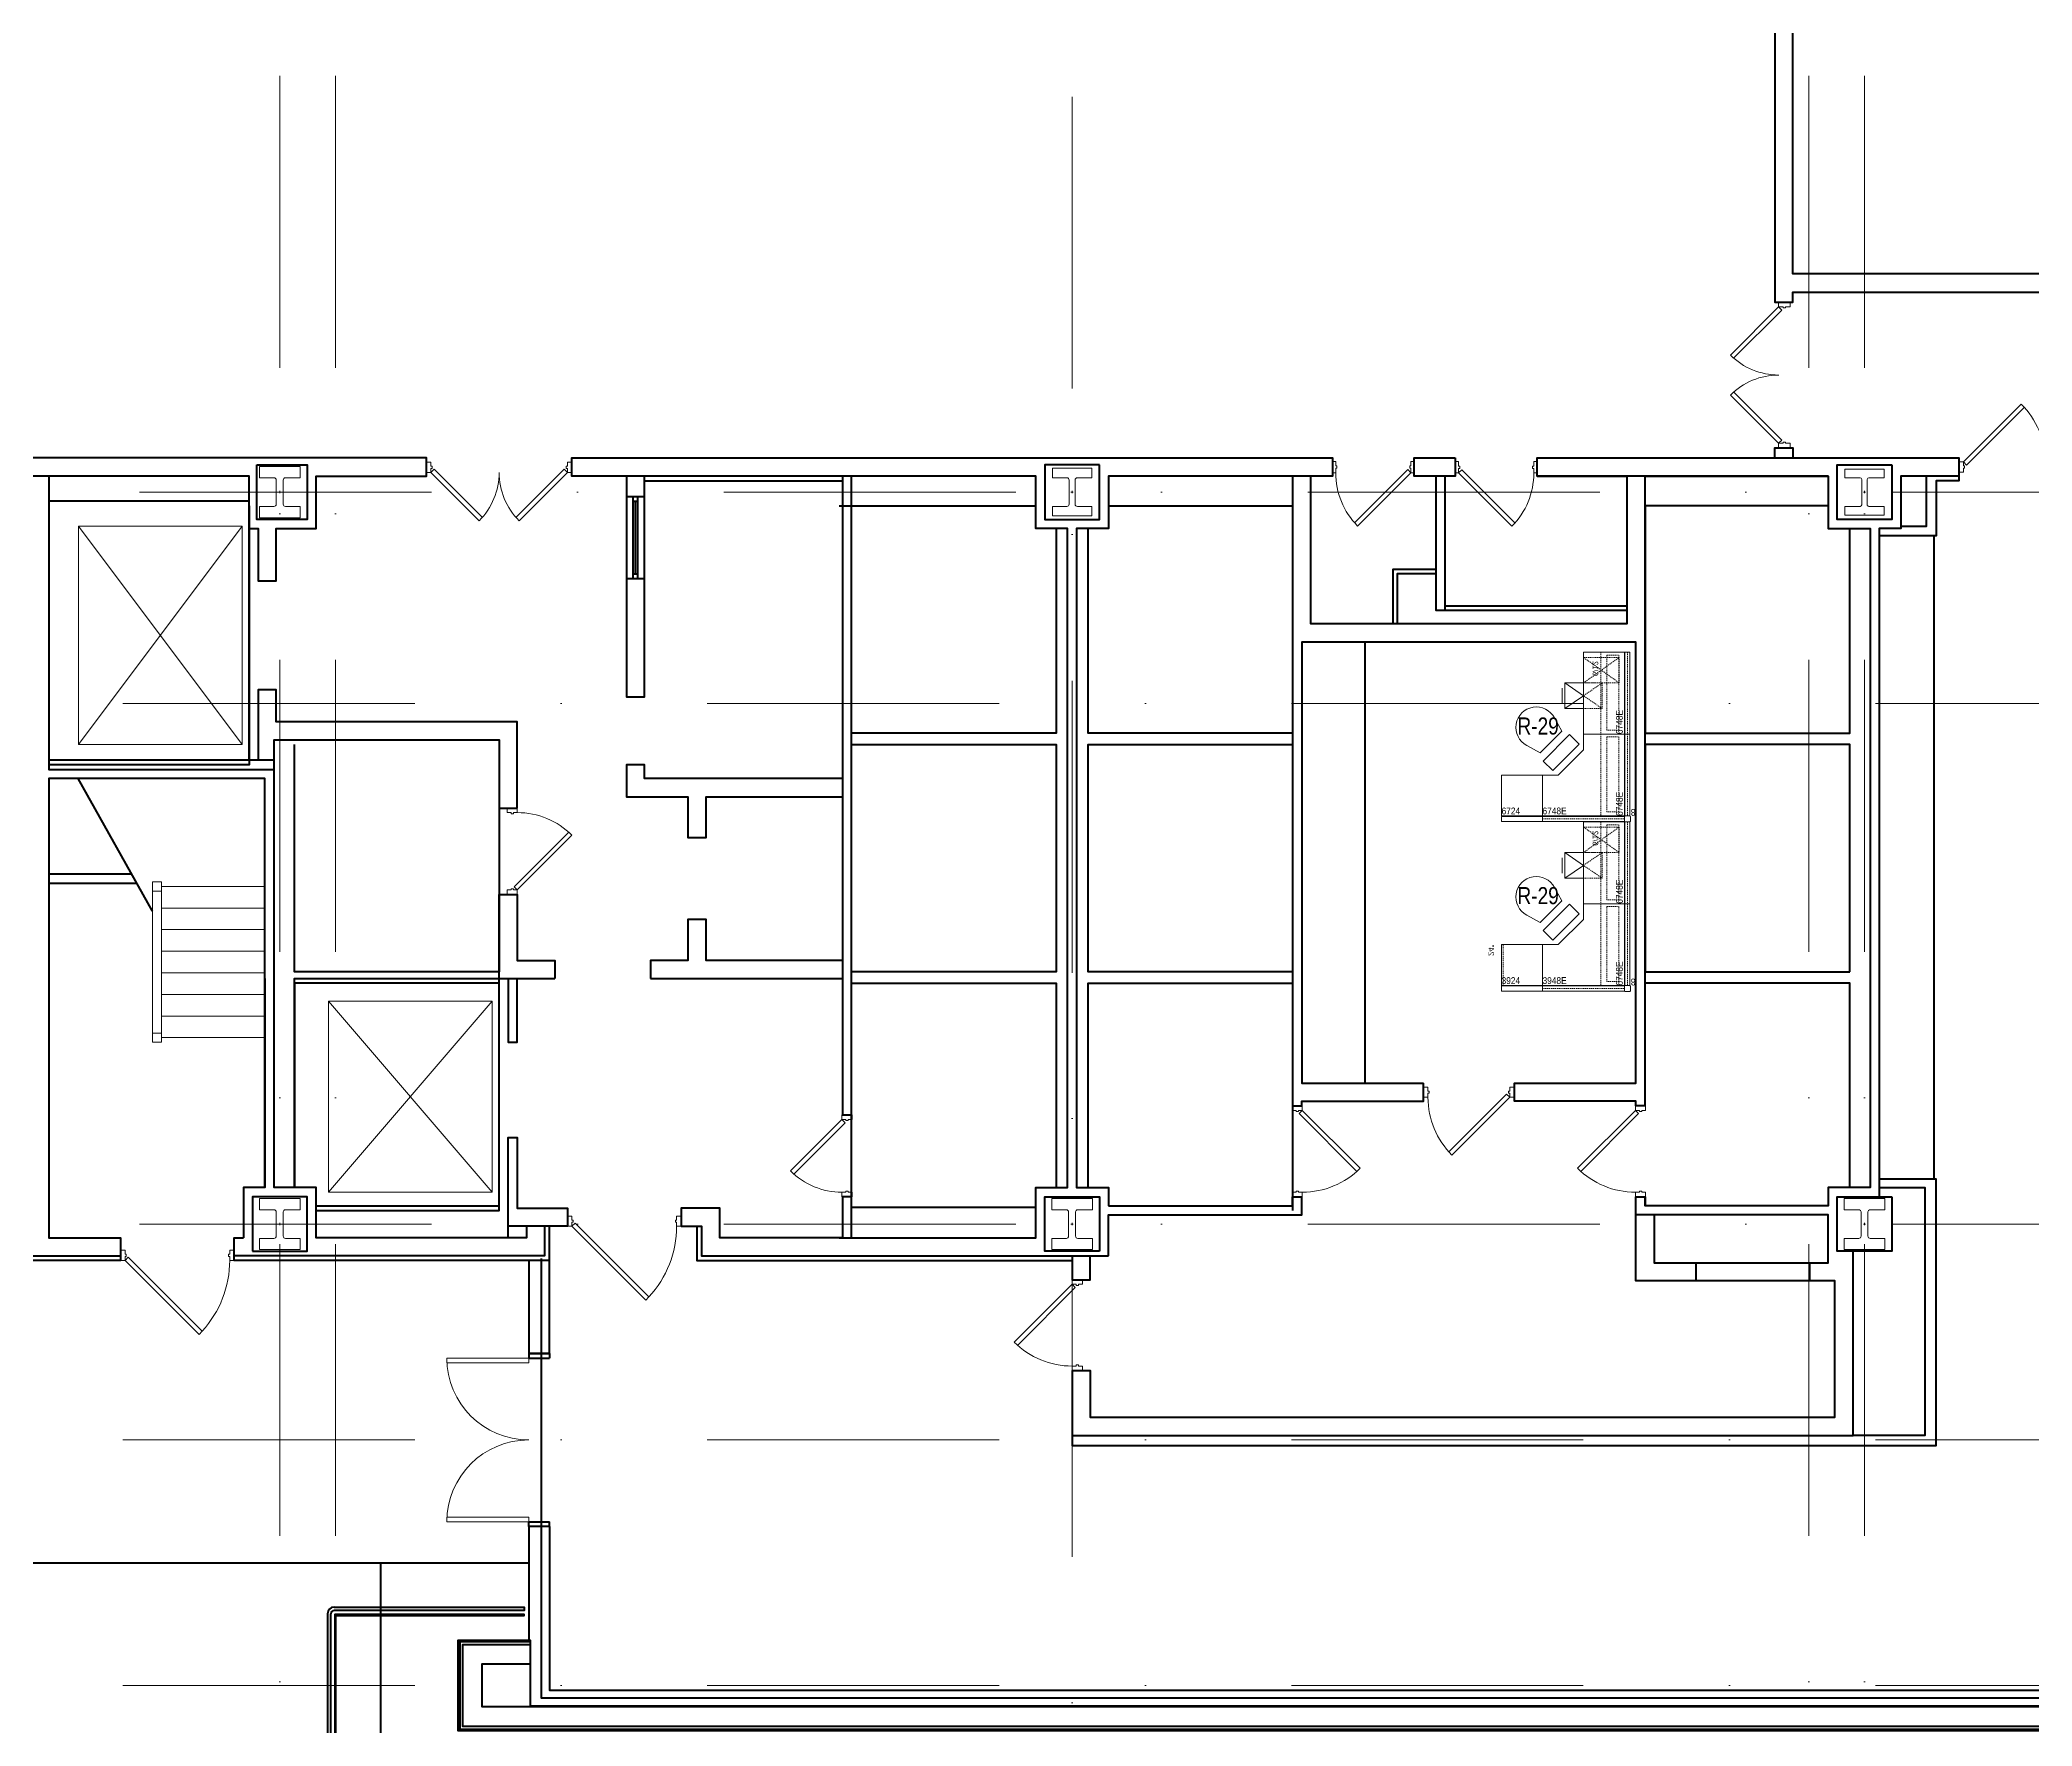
# Model space of a CAD drawing. Header units: inches. Extents: x -399 to 3145, y -842 to 1753.
# Drawn here: x 842 to 1718, y 198 to 940 of the extents above; entities that cross this region are included whole.
import ezdxf

# ---------------------------------------------------------------- set-up
doc = ezdxf.new("R2010")
doc.units = ezdxf.units.IN
doc.header["$MEASUREMENT"] = 0
doc.linetypes.add('IMPORT-DGN Style 2 _5_', pattern=[214.002547, 128.401528, -85.601019])
doc.linetypes.add('IMPORT-DGN Style 4 _2_', pattern=[256.963558, 128.401528, -64.200764, 0.160502, -64.200764])
for name, color, linetype, lineweight in [('Level 10', 7, 'Continuous', 9), ('Level 12', 7, 'Continuous', 9), ('Level 19', 7, 'Continuous', 9), ('Level 20', 7, 'Continuous', 9), ('Level 25', 7, 'Continuous', 9), ('Level 28', 7, 'Continuous', 9), ('Level 46', 7, 'Continuous', 9), ('Level 51', 7, 'Continuous', 9), ('Level 52', 7, 'Continuous', 9), ('Level 52 _Construction_', 7, 'Continuous', 9), ('Level 54', 7, 'Continuous', 9)]:
    doc.layers.add(name, color=color, linetype=linetype, lineweight=lineweight)
doc.styles.add('Arial', font='arial.ttf', dxfattribs={"height": 622.08})
doc.styles.add('Arial_1', font='arial.ttf', dxfattribs={"width": 0.875, "height": 767.999952})
doc.styles.add('Arial_6', font='arial.ttf', dxfattribs={"width": 0.8, "height": 1439.999964})

# ---------------------------------------------------------------- blocks, each defined once
blk = doc.blocks.new('1st-Floor-WCB_dwg_CHRDK1-825192-Level 1')
at = {"layer": 'Level 52', "color": 150, "lineweight": 13, "flags": 128}
blk.add_lwpolyline([(407224, 43102), (408344, 42491), (410177, 44324), (409566, 45444)], dxfattribs=at)
at = {"layer": 'Level 52', "color": 150, "lineweight": 13}
blk.add_ellipse((408037, 44629), major_axis=(-1528, 815), ratio=0.9991698, start_param=4.121547, end_param=7.8539816, dxfattribs=at)
blk = doc.blocks.new('1st-Floor-WCB_dwg_HMKEY-825193-Level 1')
at = {"layer": 'Level 52', "color": 150, "lineweight": 13}
for p, q in [((410843, 44035), (408602, 41795)), ((411657, 43220), (410843, 44035)), ((411657, 43220), (409417, 40980)), ((408602, 41795), (409417, 40980))]:
    blk.add_line(p, q, dxfattribs=at)
blk = doc.blocks.new('1st-Floor-WCB_dwg_HM5B-825194-Level 1')
at = {"layer": 'Level 52', "color": 150, "lineweight": 13}
for p, q in [((2112, 0), (0, 0)), ((-288, -2304), (-288, -576))]:
    blk.add_line(p, q, dxfattribs=at)
at = {"layer": 'Level 52', "color": 150, "lineweight": 13, "flags": 128}
blk.add_lwpolyline([(2112, -2880), (0, -2880), (0, 0), (2112, -1440), (0, -2880)], dxfattribs=at)
at = {"layer": 'Level 52', "color": 140, "linetype": 'IMPORT-DGN Style 2 _5_', "flags": 128}
blk.add_lwpolyline([(2112, -2880), (4224, -2880), (4224, 0), (2112, 0)], dxfattribs=at)
at = {"layer": 'Level 52 _Construction_', "color": 140, "linetype": 'IMPORT-DGN Style 2 _5_', "flags": 128}
blk.add_lwpolyline([(4224, 0), (2112, -1440), (4224, -2880)], dxfattribs=at)
blk = doc.blocks.new('1st-Floor-WCB_dwg_W2448L-825195-Level 1')
at = {"layer": 'Level 52', "color": 150, "lineweight": 13}
for p, q in [((-9216, -4608), (-9216, 0)), ((0, 0), (-9216, 0)), ((0, -4608), (0, 0)), ((-9216, -4608), (0, -4608))]:
    blk.add_line(p, q, dxfattribs=at)
blk = doc.blocks.new('1st-Floor-WCB_dwg_W4824C-825196-Level 1')
at = {"layer": 'Level 52', "color": 150, "lineweight": 13, "flags": 128}
blk.add_lwpolyline([(-9216, -9216), (-4608, -9216), (-4608, -7440), (-1776, -4608), (0, -4608), (0, 0), (-9216, 0)], close=True, dxfattribs=at)
blk = doc.blocks.new('1st-Floor-WCB_dwg_S48BBL-825197-Level 1')
at = {"layer": 'Level 52', "color": 150, "linetype": 'IMPORT-DGN Style 2 _5_', "lineweight": 13}
for p, q in [((0, 0), (9216, 0)), ((0, 0), (0, -2664)), ((9216, 0), (9216, -2664)), ((8900, -616), (452, -616)), ((452, -616), (452, -1960)), ((8900, -1960), (452, -1960)), ((8900, -1960), (8900, -616)), ((9216, -2664), (0, -2664))]:
    blk.add_line(p, q, dxfattribs=at)
blk = doc.blocks.new('1st-Floor-WCB_dwg_SBBF-825199-Level 1')
at = {"layer": 'Level 52', "color": 140, "linetype": 'IMPORT-DGN Style 2 _5_', "flags": 128}
blk.add_lwpolyline([(3456, 0), (576, -4032), (3456, -4032)], close=True, dxfattribs=at)
blk.add_lwpolyline([(576, -4032), (576, 0), (3456, -4032)], dxfattribs=at)
blk = doc.blocks.new('1st-Floor-WCB_dwg_FBOX-825200-Level 1')
blk.add_blockref('1st-Floor-WCB_dwg_SBBF-825199-Level 1', (0, 0))
blk = doc.blocks.new('1st-Floor-WCB_dwg__U69-825202-Level 1')
at = {"layer": 'Level 52', "color": 150, "lineweight": 13, "flags": 128}
blk.add_lwpolyline([(-2304, 2304), (2304, 2304), (2304, -2304), (-2304, -2304)], dxfattribs=at)
blk = doc.blocks.new('1st-Floor-WCB_dwg_W2424L-825203-Level 1')
at = {"layer": 'Level 52', "color": 150, "lineweight": 13}
blk.add_line((-4608, 0), (-4608, -4608), dxfattribs=at)
blk.add_blockref('1st-Floor-WCB_dwg__U69-825202-Level 1', (-2304, -2304))
blk = doc.blocks.new('1st-Floor-WCB_dwg_854W-825205-Level 1')
at = {"layer": 'Level 51', "color": 212, "lineweight": 13, "flags": 128}
for points in [[(-624, 0), (-480, 0), (-336, 0), (-192, 0), (-48, 0)], [(-672, -624), (-672, -480), (-672, -336), (-672, -192), (-672, -48)], [(-624, -672), (-624, -670), (-624, -667), (-625, -665), (-625, -663), (-625, -660), (-626, -658), (-627, -656), (-628, -654), (-629, -651), (-630, -649), (-631, -647), (-632, -645), (-633, -643), (-635, -642), (-636, -640), (-638, -638), (-640, -636), (-642, -635), (-643, -633), (-645, -632), (-647, -631), (-649, -630), (-651, -629), (-654, -628), (-656, -627), (-658, -626), (-660, -625), (-663, -625), (-665, -625), (-667, -624), (-670, -624), (-672, -624)], [(-48, -672), (-192, -672), (-336, -672), (-480, -672), (-624, -672)], [(0, -48), (0, -192), (0, -336), (0, -480), (0, -624)]]:
    blk.add_lwpolyline(points, dxfattribs=at)
at = {"layer": 'Level 51', "color": 212, "lineweight": 13}
for centre, start, end in [((-672, 0), 270.00779, 0.01344), ((0, 0), 179.98655, 270.00779), ((0, -672), 89.99221, 179.98655)]:
    blk.add_arc(centre, 48, start, end, dxfattribs=at)
blk = doc.blocks.new('1st-Floor-WCB_dwg_CHRDK1-825206-Level 1')
at = {"layer": 'Level 52', "color": 150, "lineweight": 13, "flags": 128}
blk.add_lwpolyline([(407224, 57430), (408344, 56819), (410177, 58652), (409566, 59772)], dxfattribs=at)
at = {"layer": 'Level 52', "color": 150, "lineweight": 13}
blk.add_ellipse((408037, 58957), major_axis=(-1528, 815), ratio=0.9991698, start_param=4.121547, end_param=7.8539816, dxfattribs=at)
blk = doc.blocks.new('1st-Floor-WCB_dwg_HMKEY-825207-Level 1')
at = {"layer": 'Level 52', "color": 150, "lineweight": 13}
for p, q in [((410843, 58363), (408602, 56123)), ((411657, 57548), (409417, 55308)), ((411657, 57548), (410843, 58363)), ((408602, 56123), (409417, 55308))]:
    blk.add_line(p, q, dxfattribs=at)
blk = doc.blocks.new('1st-Floor-WCB_dwg_8548E-825210-Level 1')
at = {"layer": 'Level 51', "color": 212, "lineweight": 13}
for p, q in [((9216, 576), (0, 576)), ((0, 576), (0, 0)), ((9216, 0), (0, 0)), ((9216, 0), (9216, 576))]:
    blk.add_line(p, q, dxfattribs=at)
at = {"layer": 'Level 51', "color": 210, "linetype": 'IMPORT-DGN Style 2 _5_', "lineweight": 13}
blk.add_line((9216, 288), (0, 288), dxfattribs=at)
blk = doc.blocks.new('1st-Floor-WCB_dwg_14W550-825233-Level 1')
at = {"layer": 'Level 12'}
for p, q in [((-3, 0), (3, 0)), ((0, 3), (0, -3))]:
    blk.add_line(p, q, dxfattribs=at)
at = {"layer": 'Level 12', "flags": 128}
for points in [[(-61.7, 52.6), (-55.9, 52.6), (-50.1, 52.6), (-44.3, 52.6), (-38.5, 52.6)], [(-61.7, -52.6), (-61.7, -26.3), (-61.7, 0), (-61.7, 26.3), (-61.7, 52.6)], [(-38.5, 52.6), (-38.5, 42.4), (-38.5, 32.2), (-38.5, 22), (-38.5, 11.8)], [(-33.9, 7.2), (-17, 7.2), (0, 7.2), (17, 7.2), (33.9, 7.2)], [(38.5, 11.8), (38.5, 22), (38.5, 32.2), (38.5, 42.4), (38.5, 52.6)], [(38.5, 52.6), (44.3, 52.6), (50.1, 52.6), (55.9, 52.6), (61.7, 52.6)], [(61.7, 52.6), (61.7, 26.3), (61.7, 0), (61.7, -26.3), (61.7, -52.6)], [(-38.5, -52.6), (-44.3, -52.6), (-50.1, -52.6), (-55.9, -52.6), (-61.7, -52.6)], [(-38.5, -11.8), (-38.5, -22), (-38.5, -32.2), (-38.5, -42.4), (-38.5, -52.6)], [(33.9, -7.2), (17, -7.2), (0, -7.2), (-17, -7.2), (-33.9, -7.2)], [(38.5, -52.6), (38.5, -42.4), (38.5, -32.2), (38.5, -22), (38.5, -11.8)], [(61.7, -52.6), (55.9, -52.6), (50.1, -52.6), (44.3, -52.6), (38.5, -52.6)]]:
    blk.add_lwpolyline(points, dxfattribs=at)
at = {"layer": 'Level 12'}
for centre, start, end in [((-33.9, 11.8), 180, 270), ((33.9, 11.8), 270, 360), ((-33.9, -11.8), 90, 180), ((33.9, -11.8), 0, 90)]:
    blk.add_arc(centre, 4.57, start, end, dxfattribs=at)
blk = doc.blocks.new('1st-Floor-WCB_dwg_14W605-825234-Level 1')
at = {"layer": 'Level 12'}
for p, q in [((-3, 0), (3, 0)), ((0, -3), (0, 3))]:
    blk.add_line(p, q, dxfattribs=at)
at = {"layer": 'Level 12', "flags": 128}
for points in [[(-64, -53), (-64, -26.5), (-64, 0), (-64, 26.5), (-64, 53)], [(-64, 53), (-57.6, 53), (-51.2, 53), (-44.9, 53), (-38.5, 53)], [(-38.5, 53), (-38.5, 43.2), (-38.5, 33.5), (-38.5, 23.8), (-38.5, 14.1)], [(-32.4, 8), (-16.2, 8), (0, 8), (16.2, 8), (32.4, 8)], [(38.5, 14.1), (38.5, 23.8), (38.5, 33.5), (38.5, 43.2), (38.5, 53)], [(38.5, 53), (44.9, 53), (51.2, 53), (57.6, 53), (64, 53)], [(64, 53), (64, 26.5), (64, 0), (64, -26.5), (64, -53)], [(-38.5, -53), (-44.9, -53), (-51.2, -53), (-57.6, -53), (-64, -53)], [(-38.5, -14.1), (-38.5, -23.8), (-38.5, -33.5), (-38.5, -43.2), (-38.5, -53)], [(32.4, -8), (16.2, -8), (0, -8), (-16.2, -8), (-32.4, -8)], [(38.5, -53), (38.5, -43.2), (38.5, -33.5), (38.5, -23.8), (38.5, -14.1)], [(64, -53), (57.6, -53), (51.2, -53), (44.9, -53), (38.5, -53)]]:
    blk.add_lwpolyline(points, dxfattribs=at)
at = {"layer": 'Level 12'}
for centre, start, end in [((-32.4, 14.1), 180, 270), ((32.4, 14.1), 270, 360), ((-32.4, -14.1), 90, 180), ((32.4, -14.1), 0, 90)]:
    blk.add_arc(centre, 6.1, start, end, dxfattribs=at)
blk = doc.blocks.new('1st-Floor-WCB_dwg_14W730-825235-Level 1')
at = {"layer": 'Level 12'}
for p, q in [((-3, 0), (3, 0)), ((0, -3), (0, 3))]:
    blk.add_line(p, q, dxfattribs=at)
at = {"layer": 'Level 12', "flags": 128}
for points in [[(-68.6, -54.5), (-68.6, -27.2), (-68.6, 0), (-68.6, 27.2), (-68.6, 54.5)], [(-68.6, 54.5), (-61.1, 54.5), (-53.5, 54.5), (-46, 54.5), (-38.5, 54.5)], [(-38.5, 54.5), (-38.5, 44.7), (-38.5, 35), (-38.5, 25.2), (-38.5, 15.4)], [(38.5, 15.4), (38.5, 25.2), (38.5, 35), (38.5, 44.7), (38.5, 54.5)], [(38.5, 54.5), (46, 54.5), (53.5, 54.5), (61.1, 54.5), (68.6, 54.5)], [(68.6, 54.5), (68.6, 27.2), (68.6, 0), (68.6, -27.2), (68.6, -54.5)], [(-32.4, 9.3), (-16.2, 9.3), (0, 9.3), (16.2, 9.3), (32.4, 9.3)], [(-38.5, -15.4), (-38.5, -25.2), (-38.5, -35), (-38.5, -44.7), (-38.5, -54.5)], [(32.4, -9.3), (16.2, -9.3), (0, -9.3), (-16.2, -9.3), (-32.4, -9.3)], [(38.5, -54.5), (38.5, -44.7), (38.5, -35), (38.5, -25.2), (38.5, -15.4)], [(-38.5, -54.5), (-46, -54.5), (-53.5, -54.5), (-61.1, -54.5), (-68.6, -54.5)], [(68.6, -54.5), (61.1, -54.5), (53.5, -54.5), (46, -54.5), (38.5, -54.5)]]:
    blk.add_lwpolyline(points, dxfattribs=at)
at = {"layer": 'Level 12'}
for centre, start, end in [((-32.4, 15.4), 180, 270), ((32.4, 15.4), 270, 360), ((-32.4, -15.4), 90, 180), ((32.4, -15.4), 0, 90)]:
    blk.add_arc(centre, 6.1, start, end, dxfattribs=at)
blk = doc.blocks.new('1st-Floor-WCB_dwg_HMWSS2-825198-Level 1')
at = {"layer": 'Level 52', "color": 150, "linetype": 'IMPORT-DGN Style 2 _5_', "lineweight": 13}
for p, q in [((-4608, -192), (-4608, 0)), ((0, 0), (-4608, 0)), ((0, -192), (0, 0)), ((-4608, -192), (0, -192))]:
    blk.add_line(p, q, dxfattribs=at)
at = {"layer": 'Level 52', "color": 150, "linetype": 'IMPORT-DGN Style 2 _5_', "lineweight": 13, "insert": (-4608, 845), "char_height": 622.1, "width": 1519.12, "attachment_point": 3, "rotation": 180, "line_spacing_factor": 0.941778, "style": 'Arial'}
blk.add_mtext('24"', dxfattribs=at)
blk = doc.blocks.new('1st-Floor-WCB_dwg_SBBF-V1-Level 1')
at = {"layer": 'Level 52', "color": 140, "linetype": 'IMPORT-DGN Style 2 _5_', "flags": 128}
blk.add_lwpolyline([(3456, 0), (576, -4032), (3456, -4032)], close=True, dxfattribs=at)
blk.add_lwpolyline([(576, -4032), (576, 0), (3456, -4032)], dxfattribs=at)
at = {"layer": 'Level 52', "color": 150, "linetype": 'IMPORT-DGN Style 2 _5_', "lineweight": 13, "insert": (994, -1661), "char_height": 622.1, "width": 2020.43, "attachment_point": 3, "rotation": 180, "line_spacing_factor": 0.941778, "style": 'Arial'}
blk.add_mtext('6/12', dxfattribs=at)
blk = doc.blocks.new('1st-Floor-WCB_dwg_FBOX-V2-Level 1')
for name in ['1st-Floor-WCB_dwg_SBBF-825199-Level 1', '1st-Floor-WCB_dwg_SBBF-V1-Level 1']:
    blk.add_blockref(name, (0, 0))
blk = doc.blocks.new('1st-Floor-WCB_dwg_6748E-825201-Level 1')
at = {"layer": 'Level 51', "color": 212, "lineweight": 13}
for p, q in [((9216, 576), (0, 576)), ((0, 576), (0, 0)), ((9216, 0), (0, 0)), ((9216, 0), (9216, 576))]:
    blk.add_line(p, q, dxfattribs=at)
at = {"layer": 'Level 51', "color": 6, "linetype": 'IMPORT-DGN Style 2 _5_'}
blk.add_line((9216, 288), (0, 288), dxfattribs=at)
at = {"layer": 'Level 54', "color": 2, "insert": (0, 1570), "char_height": 768, "width": 3157.1, "attachment_point": 1, "line_spacing_factor": 0.936784, "style": 'Arial_1'}
blk.add_mtext('3948E', dxfattribs=at)
blk = doc.blocks.new('1st-Floor-WCB_dwg_3924-825204-Level 1')
at = {"layer": 'Level 51', "color": 212, "lineweight": 13}
for p, q in [((4608, 576), (0, 576)), ((0, 576), (0, 0)), ((4608, 0), (0, 0)), ((4608, 0), (4608, 576))]:
    blk.add_line(p, q, dxfattribs=at)
at = {"layer": 'Level 54', "color": 2, "insert": (0, 1570), "char_height": 768, "width": 2428.54, "attachment_point": 1, "line_spacing_factor": 0.936784, "style": 'Arial_1'}
blk.add_mtext('3924', dxfattribs=at)
blk = doc.blocks.new('1st-Floor-WCB_dwg_854W-V3-Level 1')
at = {"layer": 'Level 51', "color": 212, "lineweight": 13, "flags": 128}
for points in [[(-624, 0), (-480, 0), (-336, 0), (-192, 0), (-48, 0)], [(-672, -624), (-672, -480), (-672, -336), (-672, -192), (-672, -48)], [(-624, -672), (-624, -670), (-624, -667), (-625, -665), (-625, -663), (-625, -660), (-626, -658), (-627, -656), (-628, -654), (-629, -651), (-630, -649), (-631, -647), (-632, -645), (-633, -643), (-635, -642), (-636, -640), (-638, -638), (-640, -636), (-642, -635), (-643, -633), (-645, -632), (-647, -631), (-649, -630), (-651, -629), (-654, -628), (-656, -627), (-658, -626), (-660, -625), (-663, -625), (-665, -625), (-667, -624), (-670, -624), (-672, -624)], [(-48, -672), (-192, -672), (-336, -672), (-480, -672), (-624, -672)], [(0, -48), (0, -192), (0, -336), (0, -480), (0, -624)]]:
    blk.add_lwpolyline(points, dxfattribs=at)
at = {"layer": 'Level 51', "color": 212, "lineweight": 13}
for centre, start, end in [((-672, 0), 270.00779, 0.01344), ((0, 0), 179.98655, 270.00779), ((0, -672), 89.99221, 179.98655)]:
    blk.add_arc(centre, 48, start, end, dxfattribs=at)
at = {"layer": 'Level 54', "color": 2, "insert": (-1248, -686), "char_height": 768, "width": 607.14, "attachment_point": 1, "line_spacing_factor": 0.936784, "style": 'Arial_1'}
blk.add_mtext('8', dxfattribs=at)
blk = doc.blocks.new('1st-Floor-WCB_dwg_FBOX-V4-Level 1')
for name in ['1st-Floor-WCB_dwg_SBBF-825199-Level 1', '1st-Floor-WCB_dwg_SBBF-V1-Level 1']:
    blk.add_blockref(name, (0, 0))
blk = doc.blocks.new('1st-Floor-WCB_dwg_3924_1-825208-Level 1')
at = {"layer": 'Level 51', "color": 212, "lineweight": 13}
for p, q in [((4608, 576), (0, 576)), ((0, 576), (0, 0)), ((4608, 0), (0, 0)), ((4608, 0), (4608, 576))]:
    blk.add_line(p, q, dxfattribs=at)
at = {"layer": 'Level 54', "color": 2, "insert": (0, 1570), "char_height": 768, "width": 2428.54, "attachment_point": 1, "line_spacing_factor": 0.936784, "style": 'Arial_1'}
blk.add_mtext('6724', dxfattribs=at)
blk = doc.blocks.new('1st-Floor-WCB_dwg_6748E_1-825209-Level 1')
at = {"layer": 'Level 51', "color": 212, "lineweight": 13}
for p, q in [((9216, 576), (0, 576)), ((0, 576), (0, 0)), ((9216, 0), (0, 0)), ((9216, 0), (9216, 576))]:
    blk.add_line(p, q, dxfattribs=at)
at = {"layer": 'Level 51', "color": 6, "linetype": 'IMPORT-DGN Style 2 _5_'}
blk.add_line((9216, 288), (0, 288), dxfattribs=at)
at = {"layer": 'Level 54', "color": 2, "insert": (0, 1570), "char_height": 768, "width": 3157.1, "attachment_point": 1, "line_spacing_factor": 0.936784, "style": 'Arial_1'}
blk.add_mtext('6748E', dxfattribs=at)
blk = doc.blocks.new('1st-Floor-WCB_dwg_8548E-V5-Level 1')
at = {"layer": 'Level 51', "color": 212, "lineweight": 13}
for p, q in [((9216, 576), (0, 576)), ((0, 576), (0, 0)), ((9216, 0), (0, 0)), ((9216, 0), (9216, 576))]:
    blk.add_line(p, q, dxfattribs=at)
at = {"layer": 'Level 51', "color": 210, "linetype": 'IMPORT-DGN Style 2 _5_', "lineweight": 13}
blk.add_line((9216, 288), (0, 288), dxfattribs=at)
at = {"layer": 'Level 54', "color": 2, "insert": (0, 1570), "char_height": 768, "width": 3157.1, "attachment_point": 1, "line_spacing_factor": 0.936784, "style": 'Arial_1'}
blk.add_mtext('6748E', dxfattribs=at)

msp = doc.modelspace()

# ---------------------------------------------------------------- linework, layer by layer
at = {"layer": 'Level 10', "color": 40, "linetype": 'IMPORT-DGN Style 4 _2_'}
for p, q in [((947.57, 1695), (947.57, -842)), ((972.07, 1695), (972.07, -842)), ((1620.07, 1695), (1620.07, -842)), ((1644.57, 1695), (1644.57, -842)), ((1296.07, 1685.81), (1296.07, -842)), ((-398.93, 741), (3062.67, 741)), ((3062.67, 648), (-398.93, 648)), ((-398.93, 419), (3062.67, 419)), ((3062.67, 324), (-398.93, 324)), ((3062.67, 216), (865.46, 216))]:
    msp.add_line(p, q, dxfattribs=at)
at = {"layer": 'Level 19', "color": 16, "lineweight": 13}
for p, q in [((931.07, 726), (859.07, 726)), ((859.07, 726), (859.07, 630)), ((931.07, 726), (859.07, 630)), ((931.07, 630), (859.07, 726)), ((931.07, 726), (931.07, 630)), ((859.07, 630), (931.07, 630)), ((1041.07, 517), (969.07, 517)), ((969.07, 517), (969.07, 433)), ((1041.07, 517), (969.07, 433)), ((1041.07, 433), (969.07, 517)), ((1041.07, 517), (1041.07, 433)), ((969.07, 433), (1041.07, 433))]:
    msp.add_line(p, q, dxfattribs=at)
at = {"layer": 'Level 20', "color": 40}
for p, q in [((895.57, 565.5), (891.57, 565.5)), ((941.07, 567.5), (895.57, 567.5)), ((895.57, 558), (941.07, 558)), ((895.57, 548.5), (941.07, 548.5)), ((895.57, 539), (941.07, 539)), ((895.57, 529.5), (941.07, 529.5)), ((895.57, 520), (941.07, 520)), ((895.57, 510.5), (941.07, 510.5)), ((891.57, 503), (895.57, 503)), ((895.57, 501), (941.07, 501))]:
    msp.add_line(p, q, dxfattribs=at)
at = {"layer": 'Level 20', "color": 40, "flags": 128}
msp.add_lwpolyline([(891.57, 499), (895.57, 499), (895.57, 569.5), (891.57, 569.5)], close=True, dxfattribs=at)
at = {"layer": 'Level 25', "color": 2, "lineweight": 13}
for p, q in [((1057.07, 360), (1021.07, 360)), ((1021.07, 360), (1021.07, 358)), ((1057.07, 360), (1057.07, 358)), ((1021.07, 358), (1057.07, 358)), ((1021.07, 288), (1021.07, 290)), ((1021.07, 290), (1057.07, 290)), ((1057.07, 288), (1057.07, 290)), ((1057.07, 288), (1021.07, 288))]:
    msp.add_line(p, q, dxfattribs=at)
at = {"layer": 'Level 25', "color": 2, "lineweight": 13, "flags": 128}
for points in [[(1611.32, 824.5), (1611.82, 824.5), (1611.82, 822.5), (1609.82, 822.5), (1609.82, 822), (1608.82, 822), (1608.82, 822.5), (1606.82, 822.5), (1606.82, 824.5), (1607.32, 824.5)], [(1587.02, 799.87), (1608.23, 821.09), (1606.82, 822.5), (1585.61, 801.29)], [(1587.02, 785.13), (1608.23, 763.91), (1606.82, 762.5), (1585.61, 783.71)], [(1714.94, 778.29), (1689.48, 752.84), (1688.07, 754.25), (1713.53, 779.71)], [(1611.32, 760.5), (1611.82, 760.5), (1611.82, 762.5), (1609.82, 762.5), (1609.82, 763), (1608.82, 763), (1608.82, 762.5), (1606.82, 762.5), (1606.82, 760.5), (1607.32, 760.5)], [(1012.07, 753.62), (1012.07, 754.12), (1014.07, 754.12), (1014.07, 752.37), (1014.57, 752.37), (1014.57, 751.37), (1014.07, 751.37), (1014.07, 749.62), (1012.07, 749.62), (1012.07, 750.12)], [(1076.07, 753.62), (1076.07, 754.12), (1074.07, 754.12), (1074.07, 752.37), (1073.57, 752.37), (1073.57, 751.37), (1074.07, 751.37), (1074.07, 749.62), (1076.07, 749.62), (1076.07, 750.12)], [(1410.57, 750.02), (1410.57, 749.52), (1412.07, 749.52), (1412.07, 751.52), (1412.57, 751.52), (1412.57, 752.52), (1412.07, 752.52), (1412.07, 754.52), (1410.57, 754.52), (1410.57, 754.02)], [(1446.57, 750.02), (1446.57, 749.52), (1445.07, 749.52), (1445.07, 751.52), (1444.57, 751.52), (1444.57, 752.52), (1445.07, 752.52), (1445.07, 754.52), (1446.57, 754.52), (1446.57, 754.02)], [(1464.57, 749.91), (1464.57, 749.41), (1466.07, 749.41), (1466.07, 751.41), (1466.57, 751.41), (1466.57, 752.41), (1466.07, 752.41), (1466.07, 754.41), (1464.57, 754.41), (1464.57, 753.91)], [(1500.57, 749.91), (1500.57, 749.41), (1499.07, 749.41), (1499.07, 751.41), (1498.57, 751.41), (1498.57, 752.41), (1499.07, 752.41), (1499.07, 754.41), (1500.57, 754.41), (1500.57, 753.91)], [(1686.07, 750.25), (1686.07, 749.75), (1688.07, 749.75), (1688.07, 751.5), (1688.57, 751.5), (1688.57, 752.5), (1688.07, 752.5), (1688.07, 754.25), (1686.07, 754.25), (1686.07, 753.75)], [(1036.7, 729.83), (1015.48, 751.04), (1014.07, 749.62), (1035.28, 728.41)], [(1051.44, 729.83), (1072.66, 751.04), (1074.07, 749.62), (1052.86, 728.41)], [(1420.21, 727.49), (1443.66, 750.93), (1445.07, 749.52), (1421.63, 726.07)], [(1490.93, 727.38), (1467.48, 750.82), (1466.07, 749.41), (1489.51, 725.97)], [(1048.07, 602), (1047.57, 602), (1047.57, 600), (1049.32, 600), (1049.32, 599.5), (1050.32, 599.5), (1050.32, 600), (1052.07, 600), (1052.07, 602), (1051.57, 602)], [(1074.7, 591.46), (1050.66, 567.41), (1052.07, 566), (1076.11, 590.04)], [(1048.07, 564), (1047.57, 564), (1047.57, 566), (1049.32, 566), (1049.32, 566.5), (1050.32, 566.5), (1050.32, 566), (1052.07, 566), (1052.07, 564), (1051.57, 564)], [(1450.57, 478.75), (1450.57, 479.25), (1452.57, 479.25), (1452.57, 477.5), (1453.07, 477.5), (1453.07, 476.5), (1452.57, 476.5), (1452.57, 474.75), (1450.57, 474.75), (1450.57, 475.25)], [(1461.7, 450.71), (1487.16, 476.16), (1488.57, 474.75), (1463.11, 449.29)], [(1490.57, 478.75), (1490.57, 479.25), (1488.57, 479.25), (1488.57, 477.5), (1488.07, 477.5), (1488.07, 476.5), (1488.57, 476.5), (1488.57, 474.75), (1490.57, 474.75), (1490.57, 475.25)], [(1173.61, 440.96), (1196.23, 463.59), (1194.82, 465), (1172.19, 442.37)], [(1198.82, 467), (1199.32, 467), (1199.32, 465), (1197.57, 465), (1197.57, 464.5), (1196.57, 464.5), (1196.57, 465), (1194.82, 465), (1194.82, 467), (1195.32, 467)], [(1393.32, 471), (1392.82, 471), (1392.82, 469), (1394.57, 469), (1394.57, 468.5), (1395.57, 468.5), (1395.57, 469), (1397.32, 469), (1397.32, 471), (1396.82, 471)], [(1421.36, 442.13), (1395.91, 467.59), (1397.32, 469), (1422.78, 443.54)], [(1519.78, 442.13), (1545.23, 467.58), (1543.82, 469), (1518.36, 443.54)], [(1547.82, 471), (1548.32, 471), (1548.32, 469), (1546.57, 469), (1546.57, 468.5), (1545.57, 468.5), (1545.57, 469), (1543.82, 469), (1543.82, 471), (1544.32, 471)], [(1198.82, 431), (1199.32, 431), (1199.32, 433), (1197.57, 433), (1197.57, 433.5), (1196.57, 433.5), (1196.57, 433), (1194.82, 433), (1194.82, 431), (1195.32, 431)], [(1393.32, 431), (1392.82, 431), (1392.82, 433), (1394.57, 433), (1394.57, 433.5), (1395.57, 433.5), (1395.57, 433), (1397.32, 433), (1397.32, 431), (1396.82, 431)], [(1547.82, 431), (1548.32, 431), (1548.32, 433), (1546.57, 433), (1546.57, 433.5), (1545.57, 433.5), (1545.57, 433), (1543.82, 433), (1543.82, 431), (1544.32, 431)], [(1074.07, 418.5), (1074.07, 418), (1076.07, 418), (1076.07, 419.75), (1076.57, 419.75), (1076.57, 420.75), (1076.07, 420.75), (1076.07, 422.5), (1074.07, 422.5), (1074.07, 422)], [(1124.07, 418.5), (1124.07, 418), (1122.07, 418), (1122.07, 419.75), (1121.57, 419.75), (1121.57, 420.75), (1122.07, 420.75), (1122.07, 422.5), (1124.07, 422.5), (1124.07, 422)], [(877.57, 403.5), (877.57, 403), (879.57, 403), (879.57, 404.75), (880.07, 404.75), (880.07, 405.75), (879.57, 405.75), (879.57, 407.5), (877.57, 407.5), (877.57, 407)], [(927.57, 403.5), (927.57, 403), (925.57, 403), (925.57, 404.75), (925.07, 404.75), (925.07, 405.75), (925.57, 405.75), (925.57, 407.5), (927.57, 407.5), (927.57, 407)], [(1300.07, 394.5), (1300.57, 394.5), (1300.57, 392.5), (1298.82, 392.5), (1298.82, 392), (1297.82, 392), (1297.82, 392.5), (1296.07, 392.5), (1296.07, 394.5), (1296.57, 394.5)], [(1272.03, 365.63), (1297.48, 391.09), (1296.07, 392.5), (1270.61, 367.04)], [(1300.07, 354.5), (1300.57, 354.5), (1300.57, 356.5), (1298.82, 356.5), (1298.82, 357), (1297.82, 357), (1297.82, 356.5), (1296.07, 356.5), (1296.07, 354.5), (1296.57, 354.5)]]:
    msp.add_lwpolyline(points, dxfattribs=at)
for points in [[(1109.98, 386.92), (1077.48, 419.41), (1076.07, 418), (1108.6, 385.47)], [(913.48, 371.92), (880.98, 404.41), (879.57, 403), (912.1, 370.47)]]:
    msp.add_lwpolyline(points, close=True, dxfattribs=at)
at = {"layer": 'Level 25', "color": 2, "lineweight": 13}
for centre, radius, start, end in [((1606.82, 822.5), 30, 225, 270.04619), ((1606.82, 762.5), 30, 89.95381, 135), ((1688.07, 754.25), 36, 0, 45), ((1014.07, 749.62), 30, 315, 0.04619), ((1074.07, 749.62), 30, 179.95381, 225), ((1445.16, 749.41), 33.14, 179.81866, 224.76555), ((1465.98, 749.31), 33.14, 315.23657, 0.18059), ((1052.07, 566), 34, 45, 90), ((1488.57, 474.75), 36, 180, 225), ((1194.82, 465), 32, 225, 270), ((1397.32, 469), 36, 270, 315), ((1543.82, 469), 36, 225, 270), ((1076.07, 418), 46, 317.49191, 0), ((879.57, 403), 46, 317.49191, 0), ((1057.07, 360), 36, 180, 270), ((1296.07, 392.5), 36, 225, 270), ((1057.07, 288), 36, 90, 180)]:
    msp.add_arc(centre, radius, start, end, dxfattribs=at)
at = {"layer": 'Level 28', "color": 3, "lineweight": 50}
for p, q in [((1108.07, 746), (1195.07, 746)), ((1460.07, 748), (1460.07, 689)), ((934.07, 737), (846.07, 737)), ((1100.07, 739), (1108.07, 739)), ((1103.07, 703), (1103.07, 739)), ((1103.07, 737), (1105.07, 737)), ((1104.07, 705), (1104.07, 737)), ((1105.07, 703), (1105.07, 739)), ((1193.57, 735), (1280.07, 735)), ((1675.07, 721.75), (1675.07, 438.75)), ((1100.07, 703), (1108.07, 703)), ((1103.07, 705), (1105.07, 705)), ((1460.07, 691), (1540.07, 691)), ((1424.86, 675), (1424.86, 481)), ((945.07, 623), (846.07, 623)), ((891.57, 556.66), (858.89, 615)), ((846.07, 573), (882.42, 573)), ((846.07, 569), (884.66, 569)), ((1110.57, 527), (1195.07, 527)), ((1548.07, 471), (1544.07, 471)), ((1393.07, 431), (1397.07, 431)), ((1280.07, 426.22), (1199.07, 426.22)), ((1570.57, 394), (1570.57, 402)), ((1620.57, 394), (1620.57, 402)), ((1066.19, 362), (1057.07, 362)), ((1057.07, 362), (1057.07, 360)), ((1057.07, 360), (1066.19, 360)), ((1066.19, 362), (1066.19, 360)), ((1057.07, 286), (1057.07, 288)), ((1057.07, 288), (1066.19, 288)), ((1066.19, 286), (1057.07, 286)), ((1057.07, 286), (1057.07, 236)), ((1066.19, 286), (1066.19, 288)), ((826.07, 270), (1057.07, 270)), ((992.07, 13.27), (992.07, 270))]:
    msp.add_line(p, q, dxfattribs=at)
at = {"layer": 'Level 28', "color": 3, "lineweight": 50, "flags": 128}
for points in [[(1638.07, 957), (1638.07, 990), (1613.07, 990), (1613.07, 1191), (1605.07, 1191), (1605.07, 824.5), (1613.07, 824.5), (1613.07, 829), (1857.07, 829), (1857.07, 842), (1849.07, 842), (1849.07, 837), (1613.07, 837), (1613.07, 957), (1861.06, 957), (1861.06, 965), (1638.07, 965), (1737.07, 965), (1737.07, 1249)], [(934.07, 735), (934.07, 725), (938.07, 725), (938.07, 702), (946.07, 702), (946.07, 725), (963.57, 725), (963.57, 748), (1012.07, 748), (1012.07, 756), (802.07, 756), (802.07, 1128), (959.07, 1128), (959.07, 1214.22), (951.07, 1214.22), (951.07, 1136)], [(1193.57, 413), (1280.07, 413), (1280.07, 435), (1294.07, 435), (1294.07, 725), (1280.07, 725), (1280.07, 748), (1076.07, 748), (1076.07, 756), (1410.57, 756), (1410.57, 748), (1312.07, 748), (1312.07, 725), (1298.07, 725), (1298.07, 435), (1312.07, 435), (1312.07, 427)], [(1628.57, 748), (1500.57, 748), (1500.57, 756), (1686.07, 756), (1686.07, 746), (1676.07, 746), (1676.07, 721.75), (1651.07, 721.75)], [(1605.07, 756), (1605.07, 760.5), (1613.07, 760.5), (1613.07, 756)], [(934.07, 623), (934.07, 737), (934.07, 748), (798.07, 748), (798.07, 726.59), (706.39, 726.59)], [(838.07, 748), (838.07, 405), (877.57, 405)], [(846.07, 748), (846.07, 619), (945.07, 619)], [(937.57, 753), (959.57, 753), (959.57, 729), (937.57, 729), (937.57, 753)], [(1100.07, 748), (1100.07, 651), (1108.07, 651), (1108.07, 748)], [(1195.07, 748), (1195.07, 467), (1199.07, 467), (1199.07, 748)], [(1393.07, 748), (1393.07, 471), (1397.07, 471), (1397.07, 473), (1450.57, 473), (1450.57, 481)], [(1500.57, 748), (1540.07, 748), (1540.07, 683), (1401.07, 683), (1401.07, 748)], [(1456.07, 748), (1456.07, 689), (1540.07, 689)], [(1548.07, 471), (1548.07, 748), (1628.57, 748), (1628.57, 725), (1647.07, 725), (1647.07, 435), (1628.57, 435), (1628.57, 427), (1548.07, 427), (1548.07, 431)], [(1686.07, 748), (1660.57, 748), (1660.57, 725), (1651.07, 725), (1651.07, 431)], [(1660.57, 726), (1671.82, 726), (1671.82, 748)], [(1289.07, 725), (1289.07, 635), (1199.07, 635), (1199.07, 735)], [(1312.07, 735), (1393.07, 735), (1393.07, 635), (1303.07, 635), (1303.07, 725)], [(1628.57, 735), (1548.07, 735), (1548.07, 635), (1638.07, 635), (1638.07, 725)], [(934.07, 725), (934.07, 621), (846.07, 621)], [(1456.07, 707), (1437.07, 707), (1437.07, 683)], [(1456.07, 705), (1439.07, 705), (1439.07, 683)], [(1544.07, 471), (1544.07, 473), (1490.57, 473), (1490.57, 481), (1544.07, 481), (1544.07, 675), (1397.07, 675), (1397.07, 481), (1450.57, 481)], [(1052.07, 602), (1052.07, 640), (946.07, 640), (946.07, 654), (938.07, 654), (938.07, 623)], [(1056.07, 418), (1056.07, 413), (963.57, 413), (963.57, 435), (945.07, 435), (945.07, 632), (1044.07, 632), (1044.07, 602), (1052.07, 602)], [(1044.07, 630), (1044.07, 530), (954.07, 530), (954.07, 630)], [(1638.07, 530), (1638.07, 630), (1548.07, 630), (1548.07, 530), (1638.07, 530)], [(941.07, 527), (941.07, 435), (941.07, 615), (846.07, 615), (846.07, 413), (877.57, 413), (877.57, 403), (836.07, 403), (836.07, 482.44)], [(1195.07, 615), (1108.07, 615), (1108.07, 621), (1100.07, 621), (1100.07, 607), (1127.07, 607), (1127.07, 589), (1135.07, 589), (1135.07, 607), (1195.07, 607)], [(963.57, 427), (1044.07, 427), (1044.07, 527), (1044.07, 564), (1052.07, 564), (1052.07, 535), (1068.57, 535), (1068.57, 527)], [(1195.07, 535), (1135.07, 535), (1135.07, 553), (1127.07, 553), (1127.07, 535), (1110.57, 535), (1110.57, 527)], [(963.57, 425), (1044.07, 425), (1044.07, 525), (954.07, 525), (954.07, 435), (954.07, 527), (1044.07, 527), (1068.57, 527)], [(1048.07, 527), (1048.07, 499), (1052.07, 499), (1052.07, 527)], [(1199.07, 425), (1199.07, 525), (1289.07, 525), (1289.07, 435)], [(1303.07, 435), (1303.07, 525), (1393.07, 525), (1393.07, 425)], [(1638.07, 435), (1638.07, 525), (1548.07, 525)], [(1048.07, 413), (1048.07, 457), (1052.07, 457), (1052.07, 426), (1074.07, 426), (1074.07, 418), (1048.07, 418)], [(1296.07, 354.5), (1296.07, 321.5), (1676.07, 321.5), (1676.07, 438.75), (1651.07, 438.75)], [(941.07, 435), (931.57, 435), (931.57, 413)], [(935.57, 407), (959.57, 407), (959.57, 431), (935.57, 431), (935.57, 407)], [(1199.07, 413), (1199.07, 431), (1195.07, 431), (1195.07, 413)], [(1296.32, 354.5), (1304.07, 354.5), (1304.07, 334), (1631.57, 334), (1631.57, 394), (1544.07, 394), (1544.07, 431), (1548.07, 431), (1548.07, 427)], [(1312.07, 427), (1393.07, 427), (1393.07, 431)], [(1312.07, 405), (1312.07, 423), (1397.07, 423), (1397.07, 431)], [(1651.07, 435), (1671.07, 435), (1671.07, 326), (1639.57, 326)], [(1195.07, 413), (1141.07, 413), (1141.07, 426), (1124.07, 426), (1124.07, 418), (1133.07, 418), (1133.07, 405), (1312.07, 405)], [(1552.07, 423), (1552.07, 402), (1628.57, 402), (1628.57, 423), (1544.07, 423)], [(1066.07, 418), (1066.07, 403), (927.57, 403), (927.57, 405)], [(1064.07, 418), (1064.07, 405), (927.57, 405), (927.57, 413), (931.57, 413)], [(1057.07, 403), (1057.07, 362), (1066.19, 362), (1066.19, 418)], [(1131.07, 418), (1131.07, 403), (1296.07, 403)], [(1062.57, 403.79), (1062.57, 210.5), (2386.07, 210.5)], [(1296.07, 326), (1639.57, 326), (1639.57, 407)], [(1296.07, 405), (1296.07, 394.5), (1304.07, 394.5), (1304.07, 405)], [(1066.19, 286), (1066.19, 214), (2292.32, 214)], [(968.57, 247.5), (968.57, 177.25), (970.07, 177.25), (970.07, 247.5)], [(971.57, 250.5), (1055.07, 250.5), (1055.07, 249), (971.57, 249)], [(2365.07, 206.62), (2365.07, 198), (1028.07, 198), (1028.07, 234), (1057.69, 234)], [(1057.69, 236), (1057.69, 207), (2380.07, 207)], [(2365.07, 206.62), (1036.57, 206.62), (1036.57, 225.5), (1057.69, 225.5)]]:
    msp.add_lwpolyline(points, dxfattribs=at)
for points in [[(1464.57, 756), (1464.57, 748), (1446.57, 748), (1446.57, 756)], [(1308.07, 753), (1284.07, 753), (1284.07, 729), (1308.07, 729)], [(1656.57, 753), (1656.57, 729), (1632.57, 729), (1632.57, 753)], [(1199.07, 530), (1199.07, 630), (1289.07, 630), (1289.07, 530)], [(1393.07, 530), (1303.07, 530), (1303.07, 630), (1393.07, 630)], [(1308.07, 407), (1284.07, 407), (1284.07, 431), (1308.07, 431)], [(1656.57, 431), (1656.57, 407), (1632.57, 407), (1632.57, 431)], [(972.32, 246.75), (1055.07, 246.75), (1055.07, 247.25), (971.82, 247.25), (971.82, 177.25), (972.32, 177.25)], [(1057.69, 235.25), (1026.82, 235.25), (1026.82, 196.75), (2371.57, 196.75), (2371.57, 196), (1026.07, 196), (1026.07, 236), (1057.69, 236)]]:
    msp.add_lwpolyline(points, close=True, dxfattribs=at)
at = {"layer": 'Level 28', "color": 3, "lineweight": 50}
for radius in [3, 1.5]:
    msp.add_arc((971.57, 247.5), radius, 90, 180, dxfattribs=at)

# ---------------------------------------------------------------- block references
for name, p, xscale, yscale, zscale, rotation in [('1st-Floor-WCB_dwg_14W730-825235-Level 1', (947.57, 741), 0.1640419947506442, 0.1640419947506442, 0.1640419947506442, 270), ('1st-Floor-WCB_dwg_14W605-825234-Level 1', (1296.07, 741), 0.1640419947506442, 0.1640419947506442, 0.1640419947506442, 270), ('1st-Floor-WCB_dwg_14W550-825233-Level 1', (1644.57, 741), 0.1640419947506442, 0.1640419947506442, 0.1640419947506442, 270), ('1st-Floor-WCB_dwg_8548E-V5-Level 1', (1541.4, 634.53), 0.003906249999999716, 0.003906249999999716, 0.003906249999999716, 90), ('1st-Floor-WCB_dwg_8548E-825210-Level 1', (1541.4, 634.53), 0.003906249999999716, 0.003906249999999716, 0.003906249999999716, 90), ('1st-Floor-WCB_dwg_8548E-V5-Level 1', (1541.4, 598.53), 0.003906249999999716, 0.003906249999999716, 0.003906249999999716, 90), ('1st-Floor-WCB_dwg_W2424L-825203-Level 1', (1484.96, 616.53), 0.003906249999999716, 0.003906249999999716, 0.003906249999999716, 90), ('1st-Floor-WCB_dwg_8548E-V5-Level 1', (1541.4, 559.91), 0.003906249999999716, 0.003906249999999716, 0.003906249999999716, 90), ('1st-Floor-WCB_dwg_854W-V3-Level 1', (1538.96, 595.91), 0.003906249999999714, 0.003906249999999714, 0.003906249999999714, 180), ('1st-Floor-WCB_dwg_854W-825205-Level 1', (1538.96, 595.91), 0.003906249999999714, 0.003906249999999714, 0.003906249999999714, 180), ('1st-Floor-WCB_dwg_8548E-V5-Level 1', (1541.4, 523.91), 0.003906249999999716, 0.003906249999999716, 0.003906249999999716, 90), ('1st-Floor-WCB_dwg_W2424L-825203-Level 1', (1484.96, 541.91), 0.003906249999999716, 0.003906249999999716, 0.003906249999999716, 90), ('1st-Floor-WCB_dwg_854W-V3-Level 1', (1538.96, 521.28), 0.003906249999999714, 0.003906249999999714, 0.003906249999999714, 180), ('1st-Floor-WCB_dwg_14W730-825235-Level 1', (947.57, 419), 0.1640419947506442, 0.1640419947506442, 0.1640419947506442, 270), ('1st-Floor-WCB_dwg_14W730-825235-Level 1', (1296.07, 419), 0.1640419947506442, 0.1640419947506442, 0.1640419947506442, 270), ('1st-Floor-WCB_dwg_14W730-825235-Level 1', (1644.57, 419), 0.1640419947506442, 0.1640419947506442, 0.1640419947506442, 270)]:
    msp.add_blockref(name, p, dxfattribs=dict(xscale=xscale, yscale=yscale, zscale=zscale, rotation=rotation))
at = {"extrusion": (0, 0, -1)}
for name, p, xscale, yscale, zscale, rotation in [('1st-Floor-WCB_dwg_W2448L-825195-Level 1', (-1538.96, 670.53), 0.003906249999999716, 0.003906249999999716, 0.003906249999999716, 90), ('1st-Floor-WCB_dwg_FBOX-V4-Level 1', (-1520.96, 670.53), 0.003906249999999714, 0.003906249999999714, 0.003906249999999714, 270), ('1st-Floor-WCB_dwg_S48BBL-825197-Level 1', (-1538.96, 634.53), 0.003906249999999716, 0.003906249999999716, 0.003906249999999716, 90), ('1st-Floor-WCB_dwg_HM5B-825194-Level 1', (-1512.71, 645.78), 0.003906249999999714, 0.003906249999999714, 0.003906249999999714, 180), ('1st-Floor-WCB_dwg_W4824C-825196-Level 1', (-1538.96, 634.53), 0.003906249999999716, 0.003906249999999716, 0.003906249999999716, 90), ('1st-Floor-WCB_dwg_S48BBL-825197-Level 1', (-1538.96, 598.53), 0.003906249999999716, 0.003906249999999716, 0.003906249999999716, 90), ('1st-Floor-WCB_dwg_W2448L-825195-Level 1', (-1538.96, 595.91), 0.003906249999999716, 0.003906249999999716, 0.003906249999999716, 90), ('1st-Floor-WCB_dwg_S48BBL-825197-Level 1', (-1538.96, 559.91), 0.003906249999999716, 0.003906249999999716, 0.003906249999999716, 90), ('1st-Floor-WCB_dwg_FBOX-825200-Level 1', (-1520.96, 595.91), 0.003906249999999714, 0.003906249999999714, 0.003906249999999714, 270), ('1st-Floor-WCB_dwg_FBOX-V2-Level 1', (-1520.96, 595.91), 0.003906249999999714, 0.003906249999999714, 0.003906249999999714, 270), ('1st-Floor-WCB_dwg_HM5B-825194-Level 1', (-1512.71, 571.16), 0.003906249999999714, 0.003906249999999714, 0.003906249999999714, 180), ('1st-Floor-WCB_dwg_W4824C-825196-Level 1', (-1538.96, 559.91), 0.003906249999999716, 0.003906249999999716, 0.003906249999999716, 90), ('1st-Floor-WCB_dwg_S48BBL-825197-Level 1', (-1538.96, 523.91), 0.003906249999999716, 0.003906249999999716, 0.003906249999999716, 90), ('1st-Floor-WCB_dwg_HMWSS2-825198-Level 1', (-1484.96, 523.91), 0.003906249999999714, 0.003906249999999714, 0.003906249999999714, 270)]:
    msp.add_blockref(name, p, dxfattribs=dict(at, xscale=xscale, yscale=yscale, zscale=zscale, rotation=rotation))
for name, p, xscale, yscale, zscale in [('1st-Floor-WCB_dwg_CHRDK1-825206-Level 1', (-624.92, 330.39), 0.005208333333332952, 0.005208333333332952, 0.005208333333332952), ('1st-Floor-WCB_dwg_HMKEY-825207-Level 1', (-624.92, 330.39), 0.005208333333332952, 0.005208333333332952, 0.005208333333332952), ('1st-Floor-WCB_dwg_3924_1-825208-Level 1', (1484.96, 596.09), 0.003906249999999714, 0.003906249999999714, 0.003906249999999714), ('1st-Floor-WCB_dwg_6748E_1-825209-Level 1', (1502.96, 596.09), 0.003906249999999714, 0.003906249999999714, 0.003906249999999714), ('1st-Floor-WCB_dwg_CHRDK1-825192-Level 1', (-624.92, 330.39), 0.005208333333332952, 0.005208333333332952, 0.005208333333332952), ('1st-Floor-WCB_dwg_HMKEY-825193-Level 1', (-624.92, 330.39), 0.005208333333332952, 0.005208333333332952, 0.005208333333332952), ('1st-Floor-WCB_dwg_3924-825204-Level 1', (1484.96, 521.47), 0.003906249999999714, 0.003906249999999714, 0.003906249999999714), ('1st-Floor-WCB_dwg_6748E-825201-Level 1', (1502.96, 521.47), 0.003906249999999714, 0.003906249999999714, 0.003906249999999714)]:
    msp.add_blockref(name, p, dxfattribs=dict(xscale=xscale, yscale=yscale, zscale=zscale))

# ---------------------------------------------------------------- texts
at = {"layer": 'Level 46', "color": 21, "char_height": 7.5, "width": 21.3266, "attachment_point": 2, "line_spacing_factor": 0.936784, "style": 'Arial_6'}
for insert in [(1501.03, 641.85), (1501.03, 567.23)]:
    msp.add_mtext('R-29', dxfattribs=dict(at, insert=insert))

doc.saveas('drawing.dxf')
